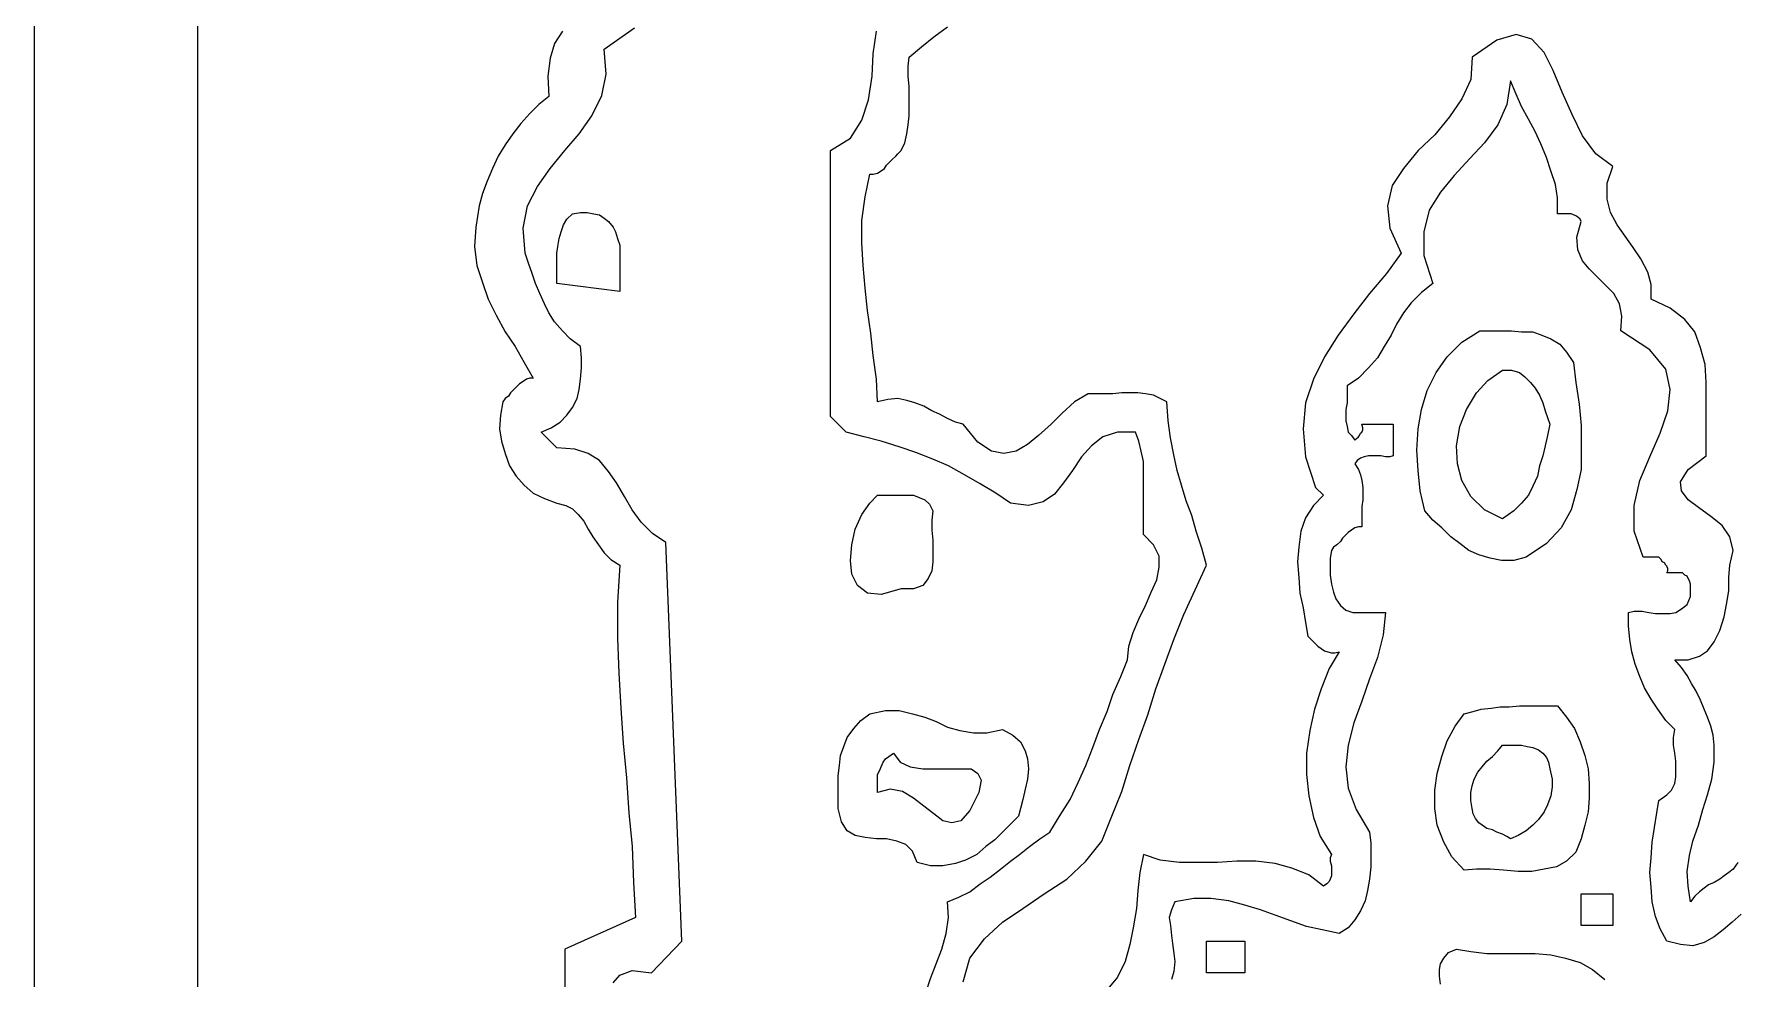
# Model space of a CAD drawing. Header units: millimetres. Extents: x -102 to 1947, y 0 to 1377.
# Drawn here: x 237.2 to 403.6, y 834.1 to 926.6 of the extents above; entities that cross this region are included whole.
import ezdxf

# ---------------------------------------------------------------- set-up
doc = ezdxf.new("R2010")
doc.units = ezdxf.units.MM
doc.layers.add('ceco.net 341', color=7, linetype='Continuous', lineweight=5)

# ---------------------------------------------------------------- blocks, each defined once
blk = doc.blocks.new('A$C00E300AF')
for p, q in [((-377.58, 1192.3), (-376.92, 1196.71)), ((-377.8, 1187.9), (-377.58, 1192.3)), ((-378.46, 1183.27), (-377.8, 1187.9)), ((-252.86, 1187.02), (-253.52, 1182.39)), ((-251.75, 1184.37), (-252.86, 1187.02)), ((-379.78, 1179.3), (-378.46, 1183.27)), ((-253.52, 1182.39), (-255.28, 1178.42)), ((-250.65, 1181.95), (-251.75, 1184.37)), ((-249.33, 1179.52), (-250.65, 1181.95)), ((-381.99, 1175.78), (-379.78, 1179.3)), ((-248.01, 1177.1), (-249.33, 1179.52)), ((-385.95, 1173.35), (-381.99, 1175.78)), ((-255.28, 1178.42), (-257.92, 1174.9)), ((-246.91, 1174.68), (-248.01, 1177.1)), ((-385.95, 1121.35), (-385.95, 1173.35)), ((-257.92, 1174.9), (-260.79, 1171.81)), ((-245.8, 1172.03), (-246.91, 1174.68)), ((-244.92, 1169.39), (-245.8, 1172.03)), ((-260.79, 1171.81), (-263.87, 1168.5)), ((-244.04, 1166.74), (-244.92, 1169.39)), ((-263.87, 1168.5), (-266.52, 1165.2)), ((-243.6, 1164.1), (-244.04, 1166.74)), ((-266.52, 1165.2), (-268.72, 1161.67)), ((-243.6, 1161.01), (-243.6, 1164.1)), ((-438.62, 1157.49), (-438.18, 1158.81)), ((-438.18, 1158.81), (-437.52, 1159.91)), ((-437.52, 1159.91), (-436.42, 1161.01)), ((-436.42, 1161.01), (-434.87, 1161.23)), ((-434.87, 1161.23), (-433.55, 1161.23)), ((-433.55, 1161.23), (-432.23, 1161.01)), ((-432.23, 1161.01), (-431.13, 1160.79)), ((-431.13, 1160.79), (-430.25, 1160.13)), ((-430.25, 1160.13), (-429.37, 1159.47)), ((-429.37, 1159.47), (-428.48, 1158.37)), ((-268.72, 1161.67), (-269.82, 1157.49)), ((-242.94, 1161.01), (-243.6, 1161.01)), ((-242.28, 1161.01), (-242.94, 1161.01)), ((-241.62, 1161.01), (-242.28, 1161.01)), ((-240.96, 1161.01), (-241.62, 1161.01)), ((-240.52, 1160.79), (-240.96, 1161.01)), ((-240.07, 1160.57), (-240.52, 1160.79)), ((-239.63, 1160.35), (-240.07, 1160.57)), ((-239.85, 1156.39), (-238.97, 1159.47)), ((-239.19, 1159.91), (-239.63, 1160.35)), ((-238.97, 1159.47), (-239.19, 1159.91)), ((-439.28, 1154.62), (-439.06, 1156.16)), ((-439.06, 1156.16), (-438.62, 1157.49)), ((-428.48, 1158.37), (-428.04, 1157.49)), ((-428.04, 1157.49), (-427.6, 1156.16)), ((-427.6, 1156.16), (-427.16, 1154.84)), ((-269.82, 1157.49), (-269.82, 1152.86)), ((-239.63, 1153.96), (-239.85, 1156.39)), ((-439.5, 1153.3), (-439.28, 1154.62)), ((-439.5, 1151.76), (-439.5, 1153.3)), ((-427.16, 1154.84), (-427.16, 1145.81)), ((-269.82, 1152.86), (-268.06, 1147.35)), ((-238.75, 1151.76), (-239.63, 1153.96)), ((-439.5, 1150.21), (-439.5, 1151.76)), ((-439.5, 1148.89), (-439.5, 1150.21)), ((-439.5, 1147.35), (-439.5, 1148.89)), ((-237.43, 1150.21), (-238.75, 1151.76)), ((-235.67, 1148.45), (-237.43, 1150.21)), ((-427.16, 1145.81), (-439.5, 1147.35)), ((-270.26, 1145.59), (-272.25, 1143.6)), ((-268.06, 1147.35), (-270.26, 1145.59)), ((-234.12, 1146.91), (-235.67, 1148.45)), ((-232.58, 1145.37), (-234.12, 1146.91)), ((-231.48, 1143.38), (-232.58, 1145.37)), ((-272.25, 1143.6), (-273.79, 1141.62)), ((-231.04, 1140.96), (-231.48, 1143.38)), ((-275.11, 1139.42), (-276.21, 1137.21)), ((-273.79, 1141.62), (-275.11, 1139.42)), ((-231.26, 1138.09), (-231.04, 1140.96)), ((-276.21, 1137.21), (-277.54, 1135.01)), ((-265.2, 1133.03), (-262.33, 1135.89)), ((-262.33, 1135.89), (-258.81, 1138.09)), ((-258.81, 1138.09), (-256.82, 1138.09)), ((-256.82, 1138.09), (-254.62, 1138.09)), ((-254.62, 1138.09), (-252.64, 1138.09)), ((-252.64, 1138.09), (-250.65, 1137.87)), ((-250.65, 1137.87), (-248.45, 1137.87)), ((-248.45, 1137.87), (-246.69, 1137.21)), ((-246.69, 1137.21), (-244.92, 1136.55)), ((-244.92, 1136.55), (-243.16, 1135.45)), ((-243.16, 1135.45), (-241.84, 1133.91)), ((-225.53, 1134.35), (-231.26, 1138.09)), ((-278.86, 1132.81), (-280.62, 1130.82)), ((-277.54, 1135.01), (-278.86, 1132.81)), ((-267.4, 1129.94), (-265.2, 1133.03)), ((-241.84, 1133.91), (-240.52, 1131.92)), ((-222.45, 1130.6), (-225.53, 1134.35)), ((-282.6, 1128.84), (-284.81, 1127.3)), ((-280.62, 1130.82), (-282.6, 1128.84)), ((-269.16, 1126.42), (-267.4, 1129.94)), ((-240.52, 1131.92), (-240.07, 1127.96)), ((-221.56, 1126.64), (-222.45, 1130.6)), ((-284.81, 1127.3), (-284.81, 1126.42)), ((-284.81, 1126.42), (-284.81, 1125.09)), ((-270.26, 1122.67), (-269.16, 1126.42)), ((-240.07, 1127.96), (-239.41, 1123.77)), ((-222, 1122.45), (-221.56, 1126.64)), ((-284.81, 1123.99), (-285.03, 1122.67)), ((-285.03, 1122.67), (-285.03, 1121.57)), ((-284.81, 1125.09), (-284.81, 1123.99)), ((-270.93, 1118.92), (-270.26, 1122.67)), ((-239.41, 1123.77), (-238.97, 1119.58)), ((-223.55, 1118.04), (-222, 1122.45)), ((-382.87, 1118.26), (-385.95, 1121.35)), ((-285.03, 1121.57), (-285.03, 1120.47)), ((-285.03, 1120.47), (-284.81, 1119.36)), ((-284.81, 1119.36), (-284.59, 1118.26)), ((-281.94, 1119.8), (-275.77, 1119.8)), ((-281.72, 1119.14), (-281.94, 1119.8)), ((-281.94, 1118.26), (-281.72, 1118.7)), ((-281.72, 1118.7), (-281.72, 1119.14)), ((-275.77, 1119.8), (-275.77, 1113.63)), ((-271.15, 1114.74), (-270.93, 1118.92)), ((-238.97, 1119.58), (-238.97, 1115.4)), ((-379.34, 1117.38), (-382.87, 1118.26)), ((-376.04, 1116.5), (-379.34, 1117.38)), ((-372.51, 1115.4), (-376.04, 1116.5)), ((-369.21, 1114.3), (-372.51, 1115.4)), ((-334.83, 1115.62), (-336.81, 1113.41)), ((-332.63, 1117.38), (-334.83, 1115.62)), ((-329.76, 1118.26), (-332.63, 1117.38)), ((-326.24, 1118.26), (-329.76, 1118.26)), ((-325.58, 1116.5), (-326.24, 1118.26)), ((-325.13, 1114.52), (-325.58, 1116.5)), ((-284.59, 1118.26), (-283.93, 1117.6)), ((-283.93, 1117.6), (-283.27, 1116.72)), ((-283.27, 1116.72), (-283.05, 1116.94)), ((-283.05, 1116.94), (-282.6, 1117.38)), ((-282.6, 1117.38), (-282.38, 1117.6)), ((-282.38, 1117.6), (-282.16, 1118.04)), ((-282.16, 1118.04), (-281.94, 1118.26)), ((-238.97, 1115.4), (-238.97, 1110.99)), ((-225.53, 1113.41), (-223.55, 1118.04)), ((-365.9, 1112.97), (-369.21, 1114.3)), ((-362.82, 1111.65), (-365.9, 1112.97)), ((-336.81, 1113.41), (-338.58, 1110.77)), ((-324.69, 1112.53), (-325.13, 1114.52)), ((-324.69, 1110.55), (-324.69, 1112.53)), ((-282.82, 1112.75), (-283.27, 1112.09)), ((-283.27, 1112.09), (-282.6, 1110.99)), ((-282.16, 1113.19), (-282.82, 1112.75)), ((-281.5, 1113.41), (-282.16, 1113.19)), ((-280.62, 1113.63), (-281.5, 1113.41)), ((-279.96, 1113.63), (-280.62, 1113.63)), ((-279.08, 1113.63), (-279.96, 1113.63)), ((-278.2, 1113.63), (-279.08, 1113.63)), ((-277.32, 1113.41), (-278.2, 1113.63)), ((-276.43, 1113.41), (-277.32, 1113.41)), ((-275.77, 1113.63), (-276.43, 1113.41)), ((-270.93, 1110.77), (-271.15, 1114.74)), ((-227.51, 1108.79), (-225.53, 1113.41)), ((-359.73, 1109.89), (-362.82, 1111.65)), ((-356.65, 1108.13), (-359.73, 1109.89)), ((-338.58, 1110.77), (-340.34, 1108.35)), ((-324.69, 1108.57), (-324.69, 1110.55)), ((-282.6, 1110.99), (-282.16, 1109.89)), ((-282.16, 1109.89), (-281.94, 1108.79)), ((-281.94, 1108.79), (-281.72, 1107.46)), ((-270.48, 1106.8), (-270.93, 1110.77)), ((-238.97, 1110.99), (-239.85, 1107.02)), ((-228.62, 1103.94), (-227.51, 1108.79)), ((-378.24, 1104.38), (-376.7, 1105.92)), ((-376.7, 1105.92), (-375.6, 1105.92)), ((-375.6, 1105.92), (-374.28, 1105.92)), ((-374.28, 1105.92), (-373.17, 1105.92)), ((-373.17, 1105.92), (-371.85, 1105.92)), ((-371.85, 1105.92), (-370.75, 1105.92)), ((-370.75, 1105.92), (-369.65, 1105.92)), ((-369.65, 1105.92), (-368.55, 1105.48)), ((-368.55, 1105.48), (-367.44, 1105.04)), ((-353.56, 1106.36), (-356.65, 1108.13)), ((-350.7, 1104.38), (-353.56, 1106.36)), ((-342.1, 1106.14), (-344.31, 1104.6)), ((-340.34, 1108.35), (-342.1, 1106.14)), ((-324.69, 1106.58), (-324.69, 1108.57)), ((-324.69, 1104.38), (-324.69, 1106.58)), ((-281.72, 1107.46), (-281.72, 1106.36)), ((-281.72, 1106.36), (-281.72, 1105.04)), ((-269.6, 1102.84), (-270.48, 1106.8)), ((-239.85, 1107.02), (-240.96, 1103.06)), ((-381.11, 1099.31), (-379.78, 1102.18)), ((-379.78, 1102.18), (-378.24, 1104.38)), ((-367.44, 1105.04), (-366.56, 1104.16)), ((-366.56, 1104.16), (-365.9, 1102.84)), ((-365.9, 1102.84), (-366.12, 1101.07)), ((-347.17, 1103.94), (-350.7, 1104.38)), ((-344.31, 1104.6), (-347.17, 1103.94)), ((-324.69, 1102.4), (-324.69, 1104.38)), ((-324.69, 1100.19), (-324.69, 1102.4)), ((-281.72, 1105.04), (-281.94, 1103.72)), ((-281.94, 1103.72), (-281.94, 1102.4)), ((-281.94, 1102.4), (-281.94, 1101.07)), ((-268.06, 1101.07), (-269.6, 1102.84)), ((-240.96, 1103.06), (-242.94, 1099.53)), ((-228.62, 1098.87), (-228.62, 1103.94)), ((-381.77, 1096.23), (-381.11, 1099.31)), ((-366.12, 1101.07), (-366.12, 1099.09)), ((-366.12, 1099.09), (-365.9, 1097.11)), ((-324.69, 1098.21), (-324.69, 1100.19)), ((-283.93, 1099.09), (-284.59, 1098.65)), ((-283.27, 1099.53), (-283.93, 1099.09)), ((-282.6, 1099.75), (-283.27, 1099.53)), ((-281.94, 1099.75), (-282.6, 1099.75)), ((-281.94, 1101.07), (-281.94, 1099.75)), ((-266.3, 1099.53), (-268.06, 1101.07)), ((-264.53, 1097.77), (-266.3, 1099.53)), ((-242.94, 1099.53), (-245.8, 1096.45)), ((-226.85, 1093.8), (-228.62, 1098.87)), ((-381.99, 1093.14), (-381.77, 1096.23)), ((-365.9, 1097.11), (-365.9, 1094.9)), ((-322.71, 1096.23), (-324.69, 1098.21)), ((-321.61, 1094.02), (-322.71, 1096.23)), ((-287.45, 1095.79), (-287.89, 1095.12)), ((-286.79, 1096.23), (-287.45, 1095.79)), ((-286.13, 1096.89), (-286.79, 1096.23)), ((-285.69, 1097.55), (-286.13, 1096.89)), ((-285.25, 1097.99), (-285.69, 1097.55)), ((-284.59, 1098.65), (-285.25, 1097.99)), ((-262.77, 1096.45), (-264.53, 1097.77)), ((-261.01, 1095.12), (-262.77, 1096.45)), ((-245.8, 1096.45), (-249.77, 1093.8)), ((-381.77, 1090.5), (-381.99, 1093.14)), ((-365.9, 1092.92), (-366.12, 1091.16)), ((-365.9, 1094.9), (-365.9, 1092.92)), ((-321.61, 1091.82), (-321.61, 1094.02)), ((-287.89, 1095.12), (-288.11, 1093.58)), ((-288.11, 1093.58), (-288.11, 1092.04)), ((-288.11, 1092.04), (-288.11, 1090.28)), ((-259.03, 1094.24), (-261.01, 1095.12)), ((-256.82, 1093.58), (-259.03, 1094.24)), ((-254.62, 1093.14), (-256.82, 1093.58)), ((-252.19, 1093.14), (-254.62, 1093.14)), ((-249.77, 1093.8), (-252.19, 1093.14)), ((-223.77, 1093.8), (-226.85, 1093.8)), ((-223.33, 1093.36), (-223.77, 1093.8)), ((-223.11, 1092.92), (-223.33, 1093.36)), ((-222.67, 1092.7), (-223.11, 1092.92)), ((-222.45, 1092.26), (-222.67, 1092.7)), ((-222.23, 1092.04), (-222.45, 1092.26)), ((-222, 1091.6), (-222.23, 1092.04)), ((-380.67, 1088.29), (-381.77, 1090.5)), ((-366.78, 1089.62), (-367.88, 1088.29)), ((-366.12, 1091.16), (-366.78, 1089.62)), ((-323.15, 1086.97), (-322.05, 1089.39)), ((-322.05, 1089.39), (-321.61, 1091.82)), ((-288.11, 1090.28), (-287.89, 1088.51)), ((-222.23, 1090.72), (-222, 1091.16)), ((-219.14, 1090.72), (-222.23, 1090.72)), ((-222, 1091.16), (-222, 1091.6)), ((-218.7, 1090.28), (-219.14, 1090.72)), ((-218.26, 1090.06), (-218.7, 1090.28)), ((-218.04, 1089.62), (-218.26, 1090.06)), ((-217.82, 1089.17), (-218.04, 1089.62)), ((-217.6, 1088.51), (-217.82, 1089.17)), ((-378.68, 1086.75), (-380.67, 1088.29)), ((-376.04, 1086.53), (-378.68, 1086.75)), ((-372.07, 1087.63), (-376.04, 1086.53)), ((-369.65, 1087.63), (-372.07, 1087.63)), ((-367.88, 1088.29), (-369.65, 1087.63)), ((-324.25, 1084.33), (-323.15, 1086.97)), ((-287.89, 1088.51), (-287.45, 1086.97)), ((-287.45, 1086.97), (-287.01, 1085.65)), ((-287.01, 1085.65), (-286.13, 1084.33)), ((-218.26, 1084.55), (-217.6, 1086.09)), ((-217.6, 1087.85), (-217.6, 1088.51)), ((-217.6, 1087.41), (-217.6, 1087.85)), ((-217.6, 1086.75), (-217.6, 1087.41)), ((-217.6, 1086.09), (-217.6, 1086.75)), ((-325.58, 1081.68), (-324.25, 1084.33)), ((-286.13, 1084.33), (-285.03, 1083.45)), ((-285.03, 1083.45), (-283.71, 1083)), ((-283.71, 1083), (-281.94, 1083)), ((-281.94, 1083), (-277.32, 1083)), ((-277.32, 1083), (-277.76, 1078.6)), ((-229.72, 1083), (-228.62, 1083.22)), ((-229.72, 1080.36), (-229.72, 1083)), ((-228.62, 1083.22), (-227.07, 1083.22)), ((-227.07, 1083.22), (-225.75, 1083)), ((-225.75, 1083), (-224.43, 1082.78)), ((-224.43, 1082.78), (-222.89, 1082.78)), ((-222.89, 1082.78), (-221.56, 1082.78)), ((-221.56, 1082.78), (-220.46, 1083)), ((-220.46, 1083), (-219.36, 1083.67)), ((-219.36, 1083.67), (-218.26, 1084.55)), ((-327.56, 1076.39), (-326.68, 1079.04)), ((-326.68, 1079.04), (-325.58, 1081.68)), ((-229.5, 1077.72), (-229.72, 1080.36)), ((-327.78, 1073.75), (-327.56, 1076.39)), ((-277.76, 1078.6), (-278.86, 1074.19)), ((-229.06, 1075.29), (-229.5, 1077.72)), ((-329.1, 1070.44), (-327.78, 1073.75)), ((-278.86, 1074.19), (-280.4, 1070)), ((-228.4, 1072.87), (-229.06, 1075.29)), ((-227.51, 1070.44), (-228.4, 1072.87)), ((-330.64, 1066.92), (-329.1, 1070.44)), ((-280.4, 1070), (-281.94, 1065.6)), ((-226.63, 1068.24), (-227.51, 1070.44)), ((-331.75, 1063.61), (-330.64, 1066.92)), ((-281.94, 1065.6), (-283.49, 1061.41)), ((-225.31, 1066.04), (-226.63, 1068.24)), ((-223.99, 1064.05), (-225.31, 1066.04)), ((-380, 1061.85), (-378.24, 1063.17)), ((-378.24, 1063.17), (-375.16, 1063.83)), ((-375.16, 1063.83), (-372.51, 1063.83)), ((-372.51, 1063.83), (-369.87, 1063.17)), ((-369.87, 1063.17), (-367.44, 1062.51)), ((-367.44, 1062.51), (-365.24, 1061.63)), ((-333.29, 1060.09), (-331.75, 1063.61)), ((-263.65, 1060.75), (-261.89, 1063.17)), ((-261.89, 1063.17), (-260.13, 1063.61)), ((-260.13, 1063.61), (-258.58, 1064.05)), ((-258.58, 1064.05), (-256.6, 1064.27)), ((-256.6, 1064.27), (-254.84, 1064.49)), ((-254.84, 1064.49), (-253.08, 1064.49)), ((-253.08, 1064.49), (-251.09, 1064.71)), ((-251.09, 1064.71), (-249.33, 1064.71)), ((-249.33, 1064.71), (-247.35, 1064.71)), ((-247.35, 1064.71), (-245.58, 1064.71)), ((-245.58, 1064.71), (-243.6, 1064.71)), ((-243.6, 1064.71), (-241.84, 1062.51)), ((-241.84, 1062.51), (-240.29, 1060.31)), ((-222.45, 1061.85), (-223.99, 1064.05)), ((-382.65, 1058.54), (-381.33, 1060.31)), ((-381.33, 1060.31), (-380, 1061.85)), ((-365.24, 1061.63), (-363.04, 1060.53)), ((-363.04, 1060.53), (-360.61, 1059.87)), ((-360.61, 1059.87), (-357.97, 1059.43)), ((-357.97, 1059.43), (-355.32, 1059.43)), ((-355.32, 1059.43), (-352.24, 1060.09)), ((-352.24, 1060.09), (-350.26, 1058.98)), ((-350.26, 1058.98), (-348.71, 1057.66)), ((-334.61, 1056.56), (-333.29, 1060.09)), ((-283.49, 1061.41), (-284.59, 1057)), ((-265.2, 1057.88), (-263.65, 1060.75)), ((-240.29, 1060.31), (-239.19, 1057.66)), ((-220.68, 1060.09), (-222.45, 1061.85)), ((-220.9, 1058.54), (-220.68, 1060.09)), ((-383.97, 1055.02), (-383.31, 1056.78)), ((-383.31, 1056.78), (-382.65, 1058.54)), ((-348.71, 1057.66), (-347.83, 1055.9)), ((-347.83, 1055.9), (-347.39, 1054.36)), ((-335.93, 1053.04), (-334.61, 1056.56)), ((-284.59, 1057), (-285.03, 1052.81)), ((-266.3, 1054.8), (-265.2, 1057.88)), ((-239.19, 1057.66), (-238.31, 1055.02)), ((-220.9, 1057), (-220.9, 1058.54)), ((-220.68, 1055.46), (-220.9, 1057)), ((-220.46, 1053.92), (-220.68, 1055.46)), ((-384.41, 1051.05), (-384.19, 1053.04)), ((-384.19, 1053.04), (-383.97, 1055.02)), ((-347.39, 1054.36), (-347.17, 1052.37)), ((-347.17, 1052.37), (-347.39, 1050.39)), ((-337.47, 1049.73), (-335.93, 1053.04)), ((-285.03, 1052.81), (-284.59, 1048.63)), ((-267.18, 1051.49), (-266.3, 1054.8)), ((-238.31, 1055.02), (-237.65, 1052.37)), ((-237.65, 1052.37), (-237.43, 1049.51)), ((-220.46, 1052.37), (-220.46, 1053.92)), ((-220.46, 1050.83), (-220.46, 1052.37)), ((-384.41, 1048.85), (-384.41, 1051.05)), ((-384.41, 1046.86), (-384.41, 1048.85)), ((-347.39, 1050.39), (-347.83, 1048.41)), ((-339.02, 1046.42), (-337.47, 1049.73)), ((-267.62, 1048.19), (-267.18, 1051.49)), ((-237.43, 1049.51), (-237.43, 1046.64)), ((-221.34, 1048.19), (-220.68, 1049.51)), ((-220.68, 1049.51), (-220.46, 1050.83)), ((-384.41, 1044.66), (-384.41, 1046.86)), ((-348.27, 1046.42), (-348.71, 1044.66)), ((-347.83, 1048.41), (-348.27, 1046.42)), ((-341, 1043.34), (-339.02, 1046.42)), ((-284.59, 1048.63), (-283.05, 1044.44)), ((-267.62, 1044.66), (-267.62, 1048.19)), ((-237.43, 1046.64), (-237.65, 1044)), ((-224.21, 1043.78), (-223.77, 1046.2)), ((-223.77, 1046.2), (-222.23, 1047.31)), ((-222.23, 1047.31), (-221.34, 1048.19)), ((-383.75, 1042.02), (-384.41, 1044.66)), ((-349.15, 1043.12), (-350.7, 1041.58)), ((-348.71, 1044.66), (-349.15, 1043.12)), ((-342.98, 1040.03), (-341, 1043.34)), ((-283.05, 1044.44), (-280.4, 1040.03)), ((-267.18, 1041.36), (-267.62, 1044.66)), ((-237.65, 1044), (-238.31, 1041.36)), ((-224.65, 1040.92), (-224.21, 1043.78)), ((-382.65, 1040.25), (-383.75, 1042.02)), ((-381.11, 1039.37), (-382.65, 1040.25)), ((-379.12, 1038.93), (-381.11, 1039.37)), ((-376.92, 1038.71), (-379.12, 1038.93)), ((-352.24, 1040.03), (-353.78, 1038.49)), ((-350.7, 1041.58), (-352.24, 1040.03)), ((-344.97, 1038.71), (-342.98, 1040.03)), ((-280.4, 1040.03), (-280.18, 1037.83)), ((-265.86, 1038.05), (-267.18, 1041.36)), ((-238.31, 1041.36), (-238.97, 1038.71)), ((-225.09, 1038.05), (-224.65, 1040.92)), ((-374.94, 1038.71), (-376.92, 1038.71)), ((-372.95, 1038.27), (-374.94, 1038.71)), ((-371.19, 1037.61), (-372.95, 1038.27)), ((-369.87, 1036.29), (-371.19, 1037.61)), ((-368.99, 1034.08), (-369.87, 1036.29)), ((-357.31, 1035.63), (-359.51, 1034.52)), ((-355.54, 1037.17), (-357.31, 1035.63)), ((-353.78, 1038.49), (-355.54, 1037.17)), ((-350.7, 1034.3), (-348.93, 1035.63)), ((-348.93, 1035.63), (-346.95, 1037.17)), ((-346.95, 1037.17), (-344.97, 1038.71)), ((-280.18, 1037.83), (-280.18, 1035.41)), ((-264.31, 1035.19), (-265.86, 1038.05)), ((-240.07, 1036.07), (-241.84, 1034.3)), ((-238.97, 1038.71), (-240.07, 1036.07)), ((-225.31, 1034.97), (-225.09, 1038.05)), ((-366.34, 1033.42), (-368.99, 1034.08)), ((-363.92, 1033.42), (-366.34, 1033.42)), ((-361.49, 1033.86), (-363.92, 1033.42)), ((-359.51, 1034.52), (-361.49, 1033.86)), ((-354.66, 1031.22), (-352.68, 1032.76)), ((-352.68, 1032.76), (-350.7, 1034.3)), ((-280.18, 1033.2), (-280.4, 1030.78)), ((-280.18, 1035.41), (-280.18, 1033.2)), ((-261.89, 1032.54), (-264.31, 1035.19)), ((-259.47, 1032.76), (-261.89, 1032.54)), ((-256.82, 1032.76), (-259.47, 1032.76)), ((-254.18, 1032.54), (-256.82, 1032.76)), ((-251.31, 1032.32), (-254.18, 1032.54)), ((-248.67, 1032.32), (-251.31, 1032.32)), ((-246.24, 1032.76), (-248.67, 1032.32)), ((-243.82, 1033.2), (-246.24, 1032.76)), ((-241.84, 1034.3), (-243.82, 1033.2)), ((-225.53, 1032.1), (-225.31, 1034.97)), ((-358.63, 1028.35), (-356.65, 1029.9)), ((-356.65, 1029.9), (-354.66, 1031.22)), ((-280.4, 1030.78), (-280.84, 1028.57)), ((-225.31, 1029.24), (-225.53, 1032.1)), ((-225.09, 1026.37), (-225.31, 1029.24)), ((-363.04, 1026.37), (-360.83, 1027.25)), ((-362.82, 1023.29), (-363.04, 1026.37)), ((-360.83, 1027.25), (-358.63, 1028.35)), ((-318.52, 1026.37), (-319.18, 1024.83)), ((-314.78, 1027.03), (-318.52, 1026.37)), ((-311.47, 1027.03), (-314.78, 1027.03)), ((-307.95, 1026.59), (-311.47, 1027.03)), ((-304.86, 1025.71), (-307.95, 1026.59)), ((-301.78, 1024.83), (-304.86, 1025.71)), ((-281.28, 1026.59), (-282.16, 1024.61)), ((-280.84, 1028.57), (-281.28, 1026.59)), ((-238.97, 1021.74), (-238.97, 1027.91)), ((-238.97, 1027.91), (-232.8, 1027.91)), ((-232.8, 1027.91), (-232.8, 1021.74)), ((-224.43, 1023.51), (-225.09, 1026.37)), ((-363.26, 1020.2), (-362.82, 1023.29)), ((-319.18, 1024.83), (-319.63, 1023.29)), ((-319.63, 1023.29), (-319.4, 1021.74)), ((-298.91, 1023.73), (-301.78, 1024.83)), ((-295.83, 1022.63), (-298.91, 1023.73)), ((-292.74, 1021.52), (-295.83, 1022.63)), ((-283.27, 1022.85), (-284.59, 1021.3)), ((-282.16, 1024.61), (-283.27, 1022.85)), ((-223.55, 1021.08), (-224.43, 1023.51)), ((-209.44, 1022.4), (-211.21, 1020.86)), ((-207.68, 1023.95), (-209.44, 1022.4)), ((-364.14, 1017.12), (-363.26, 1020.2)), ((-319.4, 1021.74), (-319.18, 1019.76)), ((-319.18, 1019.76), (-318.96, 1018.22)), ((-289.66, 1020.86), (-292.74, 1021.52)), ((-286.35, 1020.2), (-289.66, 1020.86)), ((-284.59, 1021.3), (-286.35, 1020.2)), ((-232.8, 1021.74), (-238.97, 1021.74)), ((-222.23, 1018.66), (-223.55, 1021.08)), ((-212.97, 1019.54), (-214.95, 1018.44)), ((-211.21, 1020.86), (-212.97, 1019.54)), ((-365.24, 1014.25), (-364.14, 1017.12)), ((-318.96, 1018.22), (-318.74, 1016.23)), ((-318.74, 1016.23), (-318.52, 1014.69)), ((-312.35, 1018.66), (-304.86, 1018.66)), ((-312.35, 1012.49), (-312.35, 1018.66)), ((-304.86, 1018.66), (-304.86, 1012.49)), ((-265.86, 1015.35), (-264.98, 1016.45)), ((-264.98, 1016.45), (-263.43, 1017.12)), ((-263.43, 1017.12), (-260.57, 1016.68)), ((-260.57, 1016.68), (-257.48, 1016.23)), ((-257.48, 1016.23), (-254.4, 1016.23)), ((-254.4, 1016.23), (-251.31, 1016.23)), ((-251.31, 1016.23), (-248.01, 1016.23)), ((-248.01, 1016.23), (-244.92, 1016.01)), ((-244.92, 1016.01), (-242.06, 1015.35)), ((-219.58, 1018), (-222.23, 1018.66)), ((-217.16, 1017.78), (-219.58, 1018)), ((-214.95, 1018.44), (-217.16, 1017.78)), ((-366.34, 1011.39), (-365.24, 1014.25)), ((-318.74, 1012.71), (-319.18, 1011.17)), ((-318.52, 1014.69), (-318.74, 1012.71)), ((-304.86, 1012.49), (-312.35, 1012.49)), ((-266.74, 1013.15), (-266.52, 1014.25)), ((-266.74, 1011.83), (-266.74, 1013.15)), ((-266.52, 1014.25), (-265.86, 1015.35)), ((-242.06, 1015.35), (-239.19, 1014.47)), ((-239.19, 1014.47), (-236.77, 1013.15)), ((-236.77, 1013.15), (-234.35, 1011.17)), ((-367.22, 1008.74), (-366.34, 1011.39)), ((-266.52, 1010.28), (-266.74, 1011.83))]:
    blk.add_line(p, q)
at = {"layer": 'ceco.net 341'}
for p, q in [((-438.4, 1196.71), (-439.94, 1194.29)), ((-430.25, 1193.19), (-424.3, 1197.37)), ((-368.11, 1193.63), (-365.68, 1195.61)), ((-365.68, 1195.61), (-363.04, 1197.59)), ((-251.75, 1196.05), (-255.5, 1194.95)), ((-248.67, 1195.17), (-251.75, 1196.05)), ((-439.94, 1194.29), (-440.82, 1191.42)), ((-429.81, 1188.34), (-430.25, 1193.19)), ((-370.53, 1191.64), (-368.11, 1193.63)), ((-255.5, 1194.95), (-260.35, 1191.64)), ((-246.24, 1192.52), (-248.67, 1195.17)), ((-244.48, 1189), (-246.24, 1192.52)), ((-440.82, 1191.42), (-441.27, 1187.9)), ((-370.75, 1189.88), (-370.53, 1191.64)), ((-370.75, 1187.9), (-370.75, 1189.88)), ((-260.35, 1191.64), (-260.57, 1187.24)), ((-242.72, 1184.81), (-244.48, 1189)), ((-441.27, 1187.9), (-441.05, 1183.93)), ((-430.69, 1184.15), (-429.81, 1188.34)), ((-370.53, 1185.91), (-370.75, 1187.9)), ((-370.53, 1183.93), (-370.53, 1185.91)), ((-260.57, 1187.24), (-262.33, 1183.49)), ((-443.03, 1182.39), (-444.79, 1180.62)), ((-441.05, 1183.93), (-443.03, 1182.39)), ((-432.67, 1180.18), (-430.69, 1184.15)), ((-370.53, 1182.17), (-370.53, 1183.93)), ((-370.53, 1180.18), (-370.53, 1182.17)), ((-262.33, 1183.49), (-264.76, 1179.96)), ((-240.74, 1180.4), (-242.72, 1184.81)), ((-446.55, 1178.64), (-448.1, 1176.66)), ((-444.79, 1180.62), (-446.55, 1178.64)), ((-435.1, 1176.66), (-432.67, 1180.18)), ((-370.75, 1178.42), (-370.53, 1180.18)), ((-264.76, 1179.96), (-267.62, 1176.44)), ((-238.75, 1176.22), (-240.74, 1180.4)), ((-448.1, 1176.66), (-449.64, 1174.45)), ((-437.96, 1173.35), (-435.1, 1176.66)), ((-371.41, 1174.9), (-370.97, 1176.66)), ((-370.97, 1176.66), (-370.75, 1178.42)), ((-267.62, 1176.44), (-270.93, 1173.35)), ((-236.11, 1172.69), (-238.75, 1176.22)), ((-450.96, 1172.25), (-452.06, 1169.83)), ((-449.64, 1174.45), (-450.96, 1172.25)), ((-440.82, 1169.83), (-437.96, 1173.35)), ((-373.83, 1171.59), (-373.17, 1172.25)), ((-373.17, 1172.25), (-372.73, 1172.69)), ((-372.73, 1172.69), (-372.07, 1173.35)), ((-372.07, 1173.35), (-371.41, 1174.9)), ((-270.93, 1173.35), (-273.79, 1169.83)), ((-232.8, 1170.27), (-236.11, 1172.69)), ((-452.06, 1169.83), (-453.16, 1167.4)), ((-443.25, 1166.3), (-440.82, 1169.83)), ((-379.12, 1164.32), (-378.24, 1168.73)), ((-378.24, 1168.73), (-377.58, 1168.73)), ((-377.58, 1168.73), (-376.7, 1168.95)), ((-376.7, 1168.95), (-376.04, 1169.39)), ((-376.04, 1169.39), (-375.38, 1169.83)), ((-375.38, 1169.83), (-374.94, 1170.49)), ((-374.94, 1170.49), (-374.5, 1170.93)), ((-374.5, 1170.93), (-373.83, 1171.59)), ((-273.79, 1169.83), (-275.99, 1166.52)), ((-233.9, 1166.96), (-232.8, 1170.27)), ((-453.16, 1167.4), (-454.05, 1164.98)), ((-445.23, 1162.56), (-443.25, 1166.3)), ((-275.99, 1166.52), (-276.88, 1162.56)), ((-233.9, 1163.88), (-233.9, 1166.96)), ((-454.71, 1162.56), (-455.37, 1158.37)), ((-454.05, 1164.98), (-454.71, 1162.56)), ((-446.11, 1158.15), (-445.23, 1162.56)), ((-379.78, 1159.69), (-379.12, 1164.32)), ((-276.88, 1162.56), (-276.43, 1158.15)), ((-233.24, 1161.23), (-233.9, 1163.88)), ((-379.78, 1155.28), (-379.78, 1159.69)), ((-231.92, 1158.81), (-233.24, 1161.23)), ((-230.38, 1156.61), (-231.92, 1158.81)), ((-455.37, 1158.37), (-455.59, 1154.62)), ((-445.67, 1153.3), (-446.11, 1158.15)), ((-276.43, 1158.15), (-274.23, 1153.3)), ((-228.84, 1154.4), (-230.38, 1156.61)), ((-455.59, 1154.62), (-455.15, 1150.88)), ((-445.01, 1151.32), (-445.67, 1153.3)), ((-379.56, 1150.88), (-379.78, 1155.28)), ((-274.23, 1153.3), (-277.1, 1149.33)), ((-227.29, 1152.2), (-228.84, 1154.4)), ((-225.97, 1149.55), (-227.29, 1152.2)), ((-455.15, 1150.88), (-454.05, 1147.57)), ((-444.35, 1149.33), (-445.01, 1151.32)), ((-443.69, 1147.35), (-444.35, 1149.33)), ((-379.12, 1146.47), (-379.56, 1150.88)), ((-277.1, 1149.33), (-280.4, 1145.37)), ((-225.31, 1147.13), (-225.97, 1149.55)), ((-454.05, 1147.57), (-452.94, 1144.27)), ((-442.81, 1145.37), (-443.69, 1147.35)), ((-441.93, 1143.38), (-442.81, 1145.37)), ((-378.68, 1142.06), (-379.12, 1146.47)), ((-280.4, 1145.37), (-283.49, 1141.4)), ((-225.31, 1144.27), (-225.31, 1147.13)), ((-452.94, 1144.27), (-451.4, 1141.18)), ((-441.05, 1141.62), (-441.93, 1143.38)), ((-378.02, 1137.65), (-378.68, 1142.06)), ((-221.56, 1142.5), (-225.31, 1144.27)), ((-218.7, 1140.3), (-221.56, 1142.5)), ((-451.4, 1141.18), (-449.64, 1137.87)), ((-439.94, 1139.86), (-441.05, 1141.62)), ((-438.4, 1138.09), (-439.94, 1139.86)), ((-283.49, 1141.4), (-286.57, 1137.21)), ((-216.72, 1137.87), (-218.7, 1140.3)), ((-449.64, 1137.87), (-447.66, 1135.01)), ((-436.86, 1136.55), (-438.4, 1138.09)), ((-434.87, 1135.01), (-436.86, 1136.55)), ((-377.58, 1133.25), (-378.02, 1137.65)), ((-286.57, 1137.21), (-289.22, 1133.03)), ((-215.61, 1134.79), (-216.72, 1137.87)), ((-447.66, 1135.01), (-445.89, 1131.92)), ((-434.65, 1132.81), (-434.87, 1135.01)), ((-434.65, 1130.82), (-434.65, 1132.81)), ((-376.92, 1128.62), (-377.58, 1133.25)), ((-289.22, 1133.03), (-291.42, 1128.62)), ((-214.73, 1131.48), (-215.61, 1134.79)), ((-445.89, 1131.92), (-444.13, 1128.84)), ((-444.79, 1128.84), (-445.45, 1128.62)), ((-444.13, 1128.84), (-444.79, 1128.84)), ((-434.87, 1128.62), (-434.65, 1130.82)), ((-257.26, 1128.4), (-254.4, 1130.38)), ((-254.4, 1130.38), (-252.64, 1130.38)), ((-252.64, 1130.38), (-251.09, 1129.94)), ((-251.09, 1129.94), (-249.99, 1129.06)), ((-249.99, 1129.06), (-248.89, 1127.96)), ((-214.51, 1127.96), (-214.73, 1131.48)), ((-448.54, 1125.98), (-448.98, 1125.31)), ((-447.88, 1126.64), (-448.54, 1125.98)), ((-447.44, 1127.08), (-447.88, 1126.64)), ((-446.77, 1127.74), (-447.44, 1127.08)), ((-446.11, 1128.18), (-446.77, 1127.74)), ((-445.45, 1128.62), (-446.11, 1128.18)), ((-435.54, 1124.87), (-435.1, 1126.64)), ((-435.1, 1126.64), (-434.87, 1128.62)), ((-376.7, 1124.21), (-376.92, 1128.62)), ((-335.49, 1125.75), (-338.14, 1124.21)), ((-333.95, 1125.75), (-335.49, 1125.75)), ((-332.19, 1125.75), (-333.95, 1125.75)), ((-330.64, 1125.75), (-332.19, 1125.75)), ((-328.88, 1125.98), (-330.64, 1125.75)), ((-327.34, 1125.98), (-328.88, 1125.98)), ((-325.8, 1125.98), (-327.34, 1125.98)), ((-324.25, 1125.75), (-325.8, 1125.98)), ((-322.71, 1125.53), (-324.25, 1125.75)), ((-321.39, 1124.87), (-322.71, 1125.53)), ((-291.42, 1128.62), (-292.96, 1123.99)), ((-261.45, 1122.67), (-259.47, 1125.98)), ((-259.47, 1125.98), (-257.26, 1128.4)), ((-248.89, 1127.96), (-248.01, 1126.86)), ((-248.01, 1126.86), (-247.13, 1125.53)), ((-247.13, 1125.53), (-246.47, 1123.99)), ((-214.51, 1124.21), (-214.51, 1127.96)), ((-450.08, 1124.21), (-450.52, 1121.57)), ((-449.64, 1124.87), (-450.08, 1124.21)), ((-448.98, 1125.31), (-449.64, 1124.87)), ((-437.52, 1121.57), (-436.42, 1123.11)), ((-436.42, 1123.11), (-435.54, 1124.87)), ((-374.72, 1124.65), (-376.7, 1124.21)), ((-372.73, 1124.87), (-374.72, 1124.65)), ((-370.97, 1124.43), (-372.73, 1124.87)), ((-369.43, 1123.99), (-370.97, 1124.43)), ((-367.66, 1123.33), (-369.43, 1123.99)), ((-366.12, 1122.45), (-367.66, 1123.33)), ((-364.58, 1121.79), (-366.12, 1122.45)), ((-340.56, 1122.01), (-342.76, 1119.8)), ((-338.14, 1124.21), (-340.56, 1122.01)), ((-320.07, 1124.21), (-321.39, 1124.87)), ((-319.85, 1120.47), (-320.07, 1124.21)), ((-292.96, 1123.99), (-293.4, 1118.92)), ((-262.77, 1119.36), (-261.45, 1122.67)), ((-246.47, 1123.99), (-246.02, 1122.45)), ((-246.02, 1122.45), (-245.58, 1121.13)), ((-214.51, 1120.69), (-214.51, 1124.21)), ((-450.52, 1121.57), (-450.74, 1118.92)), ((-450.74, 1118.92), (-450.3, 1116.5)), ((-442.59, 1118.26), (-440.6, 1119.14)), ((-440.6, 1119.14), (-438.84, 1120.25)), ((-438.84, 1120.25), (-437.52, 1121.57)), ((-363.04, 1120.91), (-364.58, 1121.79)), ((-361.49, 1120.25), (-363.04, 1120.91)), ((-359.95, 1119.8), (-361.49, 1120.25)), ((-357.09, 1116.28), (-359.95, 1119.8)), ((-342.76, 1119.8), (-345.19, 1117.6)), ((-319.4, 1117.16), (-319.85, 1120.47)), ((-293.4, 1118.92), (-292.96, 1113.41)), ((-263.43, 1115.62), (-262.77, 1119.36)), ((-245.58, 1121.13), (-245.14, 1119.8)), ((-245.14, 1119.8), (-245.58, 1117.6)), ((-214.51, 1116.94), (-214.51, 1120.69)), ((-450.3, 1116.5), (-449.64, 1114.08)), ((-439.5, 1115.18), (-442.59, 1118.26)), ((-354.44, 1114.52), (-357.09, 1116.28)), ((-347.39, 1115.84), (-349.59, 1114.52)), ((-345.19, 1117.6), (-347.39, 1115.84)), ((-318.74, 1113.86), (-319.4, 1117.16)), ((-263.21, 1112.09), (-263.43, 1115.62)), ((-246.02, 1115.62), (-246.47, 1113.63)), ((-245.58, 1117.6), (-246.02, 1115.62)), ((-214.51, 1113.63), (-214.51, 1116.94)), ((-449.64, 1114.08), (-448.76, 1111.65)), ((-435.98, 1114.96), (-439.5, 1115.18)), ((-433.33, 1114.08), (-435.98, 1114.96)), ((-431.13, 1112.75), (-433.33, 1114.08)), ((-429.37, 1110.55), (-431.13, 1112.75)), ((-352.02, 1114.08), (-354.44, 1114.52)), ((-349.59, 1114.52), (-352.02, 1114.08)), ((-318.08, 1110.77), (-318.74, 1113.86)), ((-292.96, 1113.41), (-290.98, 1107.46)), ((-262.33, 1108.79), (-263.21, 1112.09)), ((-246.47, 1113.63), (-247.13, 1111.65)), ((-218.04, 1110.99), (-214.51, 1113.63)), ((-448.76, 1111.65), (-447.44, 1109.67)), ((-447.44, 1109.67), (-445.89, 1107.91)), ((-427.82, 1108.35), (-429.37, 1110.55)), ((-317.2, 1107.91), (-318.08, 1110.77)), ((-260.57, 1105.7), (-262.33, 1108.79)), ((-247.57, 1109.67), (-248.45, 1107.68)), ((-247.13, 1111.65), (-247.57, 1109.67)), ((-219.58, 1108.57), (-218.04, 1110.99)), ((-445.89, 1107.91), (-444.13, 1106.36)), ((-444.13, 1106.36), (-441.93, 1105.26)), ((-426.28, 1105.7), (-427.82, 1108.35)), ((-424.74, 1103.06), (-426.28, 1105.7)), ((-316.32, 1104.82), (-317.2, 1107.91)), ((-289.44, 1105.92), (-291.42, 1103.94)), ((-290.98, 1107.46), (-289.44, 1105.92)), ((-257.92, 1103.06), (-260.57, 1105.7)), ((-249.33, 1105.92), (-250.65, 1104.38)), ((-248.45, 1107.68), (-249.33, 1105.92)), ((-219.36, 1106.8), (-219.58, 1108.57)), ((-218.04, 1105.04), (-219.36, 1106.8)), ((-441.93, 1105.26), (-439.5, 1104.38)), ((-439.5, 1104.38), (-437.74, 1103.94)), ((-437.74, 1103.94), (-436.42, 1103.28)), ((-436.42, 1103.28), (-435.32, 1102.18)), ((-435.32, 1102.18), (-434.21, 1100.85)), ((-422.98, 1100.63), (-424.74, 1103.06)), ((-315.22, 1101.96), (-316.32, 1104.82)), ((-291.42, 1103.94), (-292.96, 1101.51)), ((-254.4, 1101.29), (-257.92, 1103.06)), ((-252.19, 1102.84), (-254.4, 1101.29)), ((-250.65, 1104.38), (-252.19, 1102.84)), ((-216.06, 1103.5), (-218.04, 1105.04)), ((-213.63, 1101.74), (-216.06, 1103.5)), ((-434.21, 1100.85), (-433.33, 1099.31)), ((-433.33, 1099.31), (-432.45, 1097.77)), ((-420.77, 1098.43), (-422.98, 1100.63)), ((-314.34, 1098.87), (-315.22, 1101.96)), ((-313.23, 1095.57), (-314.34, 1098.87)), ((-293.84, 1098.87), (-294.28, 1095.79)), ((-292.96, 1101.51), (-293.84, 1098.87)), ((-211.43, 1099.97), (-213.63, 1101.74)), ((-209.88, 1097.77), (-211.43, 1099.97)), ((-432.45, 1097.77), (-431.35, 1096.23)), ((-431.35, 1096.23), (-430.25, 1094.68)), ((-418.13, 1096.67), (-420.77, 1098.43)), ((-415.04, 1018.66), (-418.13, 1096.67)), ((-312.35, 1092.26), (-313.23, 1095.57)), ((-294.28, 1095.79), (-294.5, 1092.92)), ((-209.22, 1095.12), (-209.88, 1097.77)), ((-430.25, 1094.68), (-428.93, 1093.36)), ((-428.93, 1093.36), (-427.16, 1092.26)), ((-427.16, 1092.26), (-427.6, 1084.99)), ((-314.56, 1087.41), (-312.35, 1092.26)), ((-294.5, 1092.92), (-294.28, 1089.84)), ((-210.11, 1089.84), (-209.88, 1092.26)), ((-209.88, 1092.26), (-209.22, 1095.12)), ((-294.28, 1089.84), (-294.06, 1086.75)), ((-210.11, 1087.19), (-210.11, 1089.84)), ((-316.76, 1082.56), (-314.56, 1087.41)), ((-294.06, 1086.75), (-293.4, 1083.89)), ((-210.55, 1084.55), (-210.11, 1087.19)), ((-427.6, 1084.99), (-427.6, 1077.94)), ((-318.74, 1077.72), (-316.76, 1082.56)), ((-293.4, 1083.89), (-292.96, 1081.02)), ((-211.87, 1079.48), (-210.99, 1082.12)), ((-210.99, 1082.12), (-210.55, 1084.55)), ((-292.96, 1081.02), (-292.52, 1078.38)), ((-212.97, 1077.27), (-211.87, 1079.48)), ((-427.6, 1077.94), (-427.38, 1071.1)), ((-320.51, 1072.87), (-318.74, 1077.72)), ((-292.52, 1078.38), (-292.08, 1077.94)), ((-292.08, 1077.94), (-291.42, 1077.27)), ((-291.42, 1077.27), (-290.98, 1076.83)), ((-290.98, 1076.83), (-290.54, 1076.39)), ((-290.54, 1076.39), (-289.88, 1075.95)), ((-289.88, 1075.95), (-289.22, 1075.51)), ((-289.22, 1075.51), (-288.55, 1075.29)), ((-215.83, 1074.41), (-214.29, 1075.51)), ((-214.29, 1075.51), (-212.97, 1077.27)), ((-322.27, 1068.02), (-320.51, 1072.87)), ((-288.55, 1075.29), (-287.89, 1075.07)), ((-286.35, 1075.29), (-288.33, 1071.99)), ((-287.89, 1075.07), (-287.23, 1075.07)), ((-287.23, 1075.07), (-286.35, 1075.29)), ((-220.68, 1073.75), (-218.04, 1073.75)), ((-219.36, 1072.21), (-220.68, 1073.75)), ((-218.26, 1070.66), (-219.36, 1072.21)), ((-218.04, 1073.75), (-215.83, 1074.41)), ((-427.38, 1071.1), (-426.94, 1064.27)), ((-288.33, 1071.99), (-289.88, 1068.02)), ((-217.38, 1069.12), (-218.26, 1070.66)), ((-216.5, 1067.58), (-217.38, 1069.12)), ((-323.81, 1062.95), (-322.27, 1068.02)), ((-289.88, 1068.02), (-291.2, 1064.05)), ((-215.61, 1065.82), (-216.5, 1067.58)), ((-214.95, 1064.05), (-215.61, 1065.82)), ((-426.94, 1064.27), (-426.5, 1057.44)), ((-325.58, 1058.1), (-323.81, 1062.95)), ((-291.2, 1064.05), (-292.08, 1059.87)), ((-214.29, 1062.51), (-214.95, 1064.05)), ((-213.63, 1060.75), (-214.29, 1062.51)), ((-292.08, 1059.87), (-292.74, 1055.46)), ((-213.19, 1058.98), (-213.63, 1060.75)), ((-212.97, 1057), (-213.19, 1058.98)), ((-426.5, 1057.44), (-425.84, 1050.61)), ((-374.5, 1054.8), (-373.61, 1055.46)), ((-373.61, 1055.46), (-372.29, 1053.7)), ((-327.34, 1053.04), (-325.58, 1058.1)), ((-292.74, 1055.46), (-292.74, 1051.27)), ((-256.38, 1054.8), (-255.28, 1055.9)), ((-255.28, 1055.9), (-254.4, 1057)), ((-254.4, 1057), (-253.08, 1057)), ((-253.08, 1057), (-251.97, 1057)), ((-251.97, 1057), (-250.65, 1057)), ((-250.65, 1057), (-249.55, 1056.78)), ((-249.55, 1056.78), (-248.45, 1056.56)), ((-248.45, 1056.56), (-247.35, 1056.12)), ((-247.35, 1056.12), (-246.47, 1055.46)), ((-246.47, 1055.46), (-245.8, 1054.58)), ((-212.97, 1053.7), (-212.97, 1057)), ((-376.7, 1051.27), (-376.26, 1052.15)), ((-376.26, 1052.15), (-376.04, 1052.81)), ((-376.04, 1052.81), (-375.6, 1053.7)), ((-375.6, 1053.7), (-375.16, 1054.36)), ((-375.16, 1054.36), (-374.5, 1054.8)), ((-372.29, 1053.7), (-370.31, 1052.81)), ((-370.31, 1052.81), (-367.88, 1052.37)), ((-367.88, 1052.37), (-365.24, 1052.37)), ((-365.24, 1052.37), (-362.6, 1052.37)), ((-362.6, 1052.37), (-360.17, 1052.37)), ((-360.17, 1052.37), (-358.41, 1052.37)), ((-358.41, 1052.37), (-357.09, 1051.49)), ((-328.88, 1047.97), (-327.34, 1053.04)), ((-259.25, 1051.71), (-258.36, 1052.81)), ((-258.36, 1052.81), (-257.48, 1053.92)), ((-257.48, 1053.92), (-256.38, 1054.8)), ((-245.8, 1054.58), (-245.36, 1053.7)), ((-245.36, 1053.7), (-245.14, 1052.37)), ((-245.14, 1052.37), (-244.7, 1050.39)), ((-213.41, 1050.39), (-212.97, 1053.7)), ((-425.84, 1050.61), (-425.4, 1043.78)), ((-376.7, 1050.39), (-376.7, 1051.27)), ((-376.7, 1049.51), (-376.7, 1050.39)), ((-376.7, 1048.85), (-376.7, 1049.51)), ((-376.7, 1047.75), (-376.7, 1048.85)), ((-357.09, 1051.49), (-356.43, 1050.17)), ((-356.43, 1050.17), (-356.87, 1047.75)), ((-292.74, 1051.27), (-292.3, 1047.09)), ((-260.57, 1047.75), (-260.35, 1049.07)), ((-260.35, 1049.07), (-259.91, 1050.39)), ((-259.91, 1050.39), (-259.25, 1051.71)), ((-244.7, 1048.85), (-244.92, 1047.09)), ((-244.7, 1050.39), (-244.7, 1048.85)), ((-214.29, 1047.31), (-213.41, 1050.39)), ((-374.28, 1048.41), (-376.7, 1047.75)), ((-371.85, 1047.97), (-374.28, 1048.41)), ((-369.65, 1046.64), (-371.85, 1047.97)), ((-367.66, 1045.1), (-369.65, 1046.64)), ((-356.87, 1047.75), (-358.63, 1044.22)), ((-330.86, 1043.12), (-328.88, 1047.97)), ((-292.3, 1047.09), (-291.42, 1042.9)), ((-260.57, 1046.2), (-260.57, 1047.75)), ((-260.35, 1044.66), (-260.57, 1046.2)), ((-244.92, 1047.09), (-245.58, 1045.32)), ((-215.17, 1044.44), (-214.29, 1047.31)), ((-425.4, 1043.78), (-424.74, 1037.17)), ((-365.68, 1043.56), (-367.66, 1045.1)), ((-363.92, 1042.24), (-365.68, 1043.56)), ((-362.16, 1041.8), (-363.92, 1042.24)), ((-360.39, 1042.24), (-362.16, 1041.8)), ((-358.63, 1044.22), (-360.39, 1042.24)), ((-332.85, 1038.27), (-330.86, 1043.12)), ((-291.42, 1042.9), (-290.1, 1039.15)), ((-260.13, 1043.56), (-260.35, 1044.66)), ((-259.69, 1042.68), (-260.13, 1043.56)), ((-259.03, 1041.8), (-259.69, 1042.68)), ((-247.35, 1042.46), (-248.45, 1041.36)), ((-246.24, 1044), (-247.35, 1042.46)), ((-245.58, 1045.32), (-246.24, 1044)), ((-216.06, 1041.36), (-215.17, 1044.44)), ((-290.1, 1039.15), (-287.89, 1035.63)), ((-258.36, 1041.36), (-259.03, 1041.8)), ((-257.48, 1040.69), (-258.36, 1041.36)), ((-256.38, 1040.47), (-257.48, 1040.69)), ((-255.5, 1040.03), (-256.38, 1040.47)), ((-254.4, 1039.59), (-255.5, 1040.03)), ((-253.52, 1039.15), (-254.4, 1039.59)), ((-252.86, 1038.71), (-253.52, 1039.15)), ((-251.31, 1039.37), (-252.86, 1038.71)), ((-249.77, 1040.25), (-251.31, 1039.37)), ((-248.45, 1041.36), (-249.77, 1040.25)), ((-217.16, 1038.27), (-216.06, 1041.36)), ((-424.74, 1037.17), (-424.52, 1030.12)), ((-335.93, 1034.3), (-332.85, 1038.27)), ((-324.69, 1035.63), (-325.35, 1032.1)), ((-321.39, 1034.52), (-324.69, 1035.63)), ((-287.89, 1035.63), (-288.11, 1034.97)), ((-217.82, 1035.41), (-217.16, 1038.27)), ((-339.68, 1030.78), (-335.93, 1034.3)), ((-317.64, 1034.08), (-321.39, 1034.52)), ((-313.9, 1034.08), (-317.64, 1034.08)), ((-310.15, 1034.08), (-313.9, 1034.08)), ((-306.4, 1034.3), (-310.15, 1034.08)), ((-302.66, 1034.3), (-306.4, 1034.3)), ((-298.91, 1033.86), (-302.66, 1034.3)), ((-295.61, 1032.98), (-298.91, 1033.86)), ((-292.3, 1031.66), (-295.61, 1032.98)), ((-288.11, 1034.97), (-288.11, 1034.3)), ((-288.11, 1034.3), (-287.89, 1033.42)), ((-287.89, 1033.42), (-287.89, 1032.76)), ((-287.89, 1032.76), (-287.89, 1032.1)), ((-218.26, 1032.32), (-217.82, 1035.41)), ((-218.04, 1029.46), (-218.26, 1032.32)), ((-209.22, 1032.76), (-210.11, 1032.1)), ((-208.34, 1034.08), (-209.22, 1032.76)), ((-424.52, 1030.12), (-424.08, 1023.29)), ((-344.09, 1027.91), (-339.68, 1030.78)), ((-325.35, 1032.1), (-325.8, 1028.57)), ((-289.44, 1029.46), (-292.3, 1031.66)), ((-288.77, 1029.9), (-289.44, 1029.46)), ((-288.33, 1030.34), (-288.77, 1029.9)), ((-288.11, 1030.78), (-288.33, 1030.34)), ((-287.89, 1031.44), (-288.11, 1030.78)), ((-287.89, 1032.1), (-287.89, 1031.44)), ((-217.6, 1026.37), (-218.04, 1029.46)), ((-214.95, 1029.02), (-215.83, 1028.35)), ((-214.07, 1029.68), (-214.95, 1029.02)), ((-212.97, 1030.12), (-214.07, 1029.68)), ((-211.87, 1030.78), (-212.97, 1030.12)), ((-210.99, 1031.44), (-211.87, 1030.78)), ((-210.11, 1032.1), (-210.99, 1031.44)), ((-348.27, 1025.05), (-344.09, 1027.91)), ((-325.8, 1028.57), (-326.02, 1025.05)), ((-216.72, 1027.47), (-217.6, 1026.37)), ((-215.83, 1028.35), (-216.72, 1027.47)), ((-424.08, 1023.29), (-437.96, 1017.12)), ((-355.76, 1019.1), (-352.24, 1022.4)), ((-352.24, 1022.4), (-348.27, 1025.05)), ((-326.02, 1025.05), (-326.68, 1021.3)), ((-358.63, 1015.35), (-355.76, 1019.1)), ((-326.68, 1021.3), (-327.34, 1018)), ((-437.96, 1017.12), (-437.96, 997.28)), ((-420.99, 1012.49), (-415.04, 1018.66)), ((-327.34, 1018), (-328.22, 1014.69)), ((-427.16, 1012.05), (-424.74, 1012.93)), ((-424.74, 1012.93), (-420.99, 1012.49)), ((-359.95, 1010.73), (-358.63, 1015.35)), ((-328.22, 1014.69), (-329.76, 1011.61)), ((-428.48, 1010.51), (-427.16, 1012.05)), ((-329.76, 1011.61), (-331.97, 1008.96))]:
    blk.add_line(p, q, dxfattribs=at)
blk = doc.blocks.new('w341a')
at = {"layer": 'ceco.net 341', "lineweight": 5}
for p, q in [((237.16, 1185.58), (237.16, 328.47)), ((253.17, 1185.58), (253.17, 328.47))]:
    blk.add_line(p, q, dxfattribs=at)
at = {"layer": 'ceco.net 341', "xscale": 0.5, "yscale": 0.5, "zscale": 0.5}
blk.add_blockref('A$C00E300AF', (508.07, 328.47), dxfattribs=at)

msp = doc.modelspace()

# ---------------------------------------------------------------- block references
msp.add_blockref('w341a', (0, 0))

doc.saveas('drawing.dxf')
